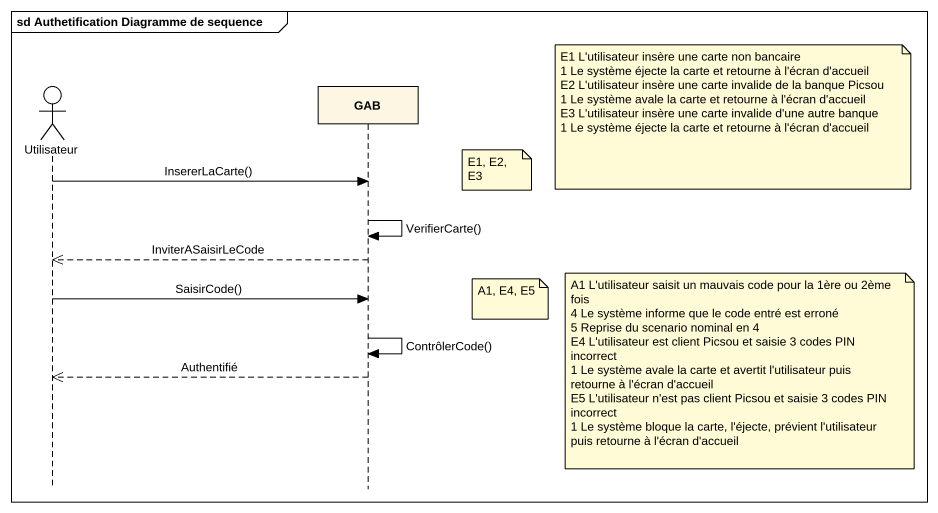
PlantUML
@startuml
mainframe sd Authetification Diagramme de sequence
hide footbox
actor Utilisateur
participant GAB

note right of GAB
  E1 L'utilisateur insère une carte non bancaire
  1 Le système éjecte la carte et retourne à l'écran d'accueil
  E2 L'utilisateur insère une carte invalide de la banque Picsou
  1 Le système avale la carte et retourne à l'écran d'accueil
  E3 L'utilisateur insère une carte invalide d'une autre banque
  1 Le système éjecte la carte et retourne à l'écran d'accueil
end note
note right of GAB : E1, E2, E3
Utilisateur -> GAB : InsererLaCarte()
GAB -> GAB : VerifierCarte()
GAB -->> Utilisateur : InviterASaisirLeCode
note right of GAB : A1, E4, E5
Utilisateur -> GAB : SaisirCode()
GAB -> GAB : ContrôlerCode()
note right of GAB
  A1 L'utilisateur saisit un mauvais code pour la 1ère ou 2ème fois
  4 Le système informe que le code entré est erroné
  5 Reprise du scenario nominal en 4
  E4 L'utilisateur est client Picsou et saisie 3 codes PIN incorrect
  1 Le système avale la carte et avertit l'utilisateur puis retourne à l'écran d'accueil
  E5 L'utilisateur n'est pas client Picsou et saisie 3 codes PIN incorrect
  1 Le système bloque la carte, l'éjecte, prévient l'utilisateur puis retourne à l'écran d'accueil
end note
GAB -->> Utilisateur : Authentifié
@enduml
